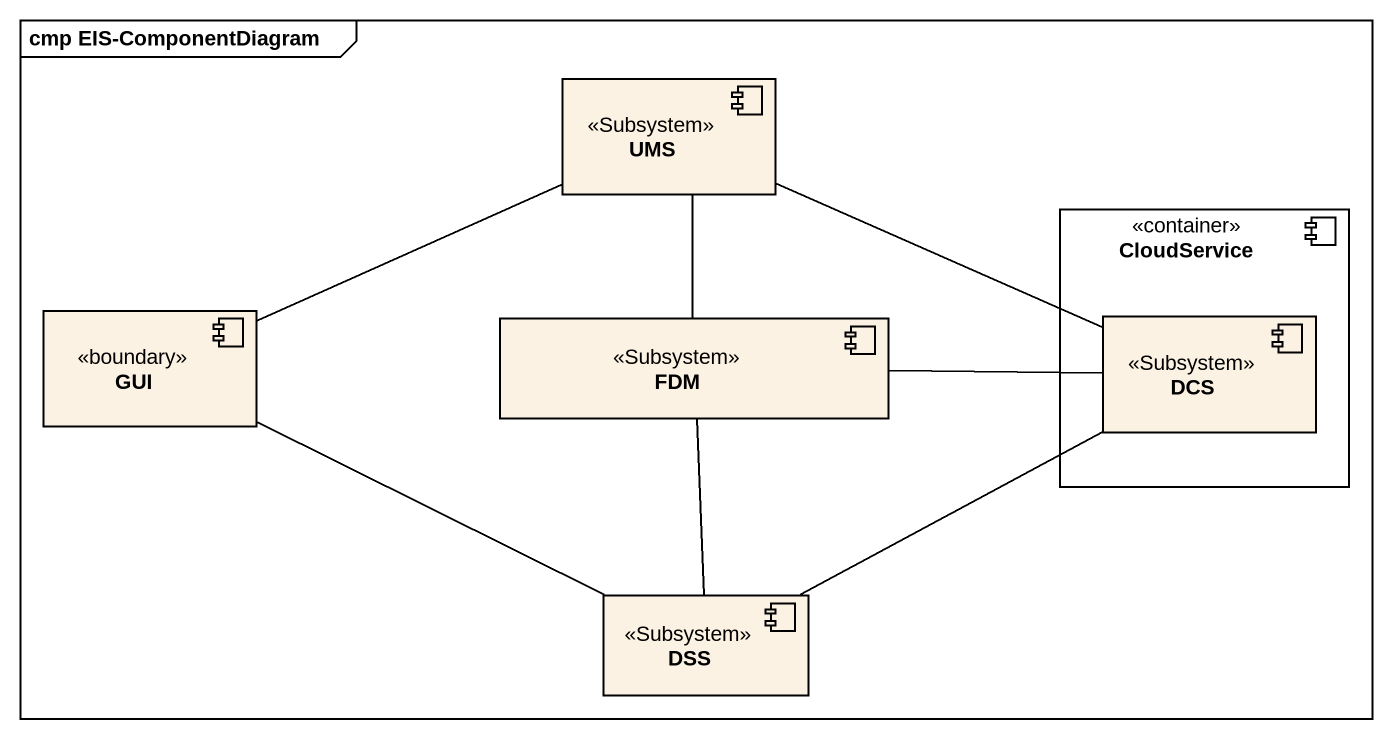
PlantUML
@startuml
mainframe cmp EIS-ComponentDiagram
component UMS <<Subsystem>>
component CloudService <<container>> {
  component DCS <<Subsystem>>
}
component GUI <<boundary>>
component FDM <<Subsystem>>
component DSS <<Subsystem>>
UMS -left- GUI
UMS -- FDM
DCS -left- UMS
DCS -left- FDM
DCS -left- DSS
FDM -- DSS
DSS -left- GUI
@enduml
